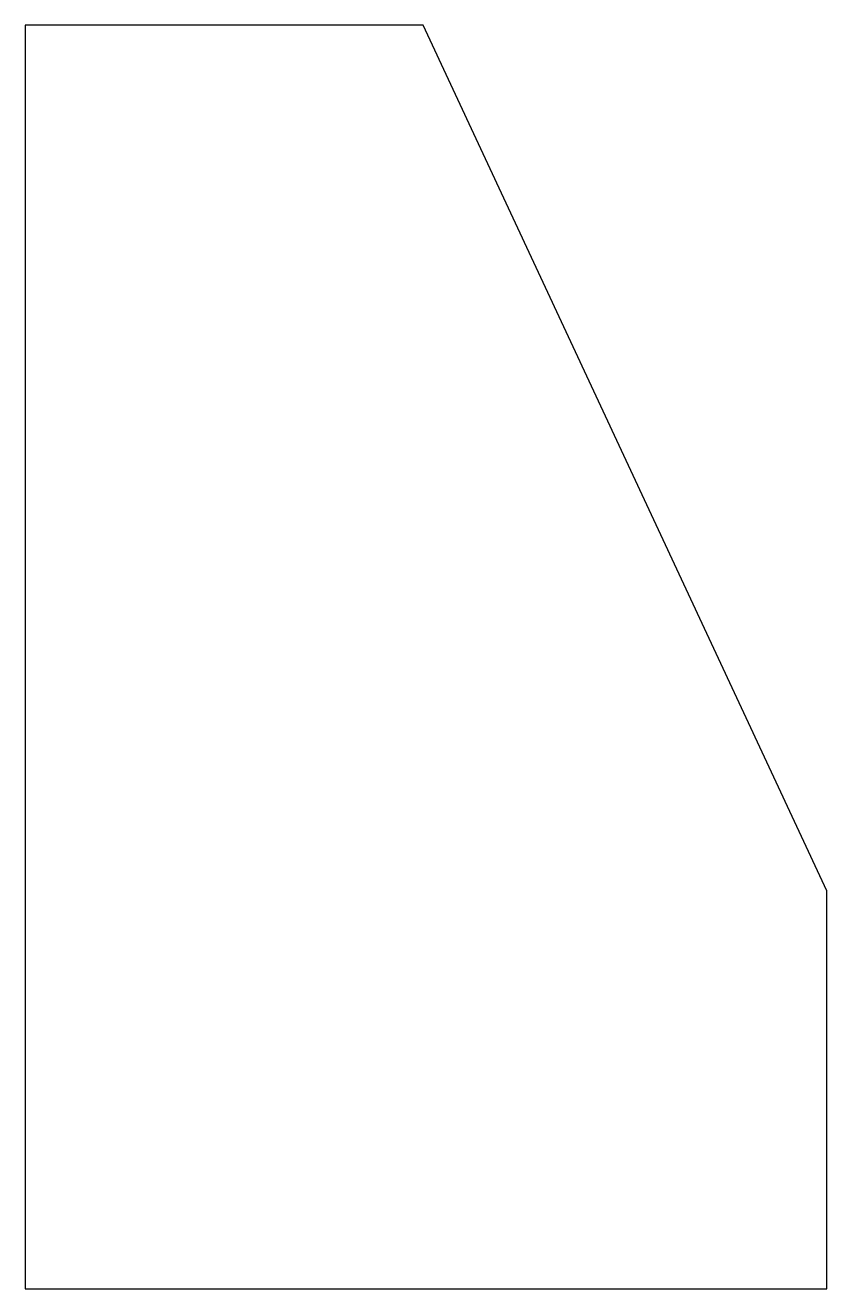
# Model space of a CAD drawing. Header units: millimetres. Extents: x -100 to 101, y -318 to 0.
import ezdxf

# ---------------------------------------------------------------- set-up
doc = ezdxf.new("R2010")
doc.units = ezdxf.units.MM
doc.layers.get('0').update_dxf_attribs({"linetype": 'CONTINUOUS'})

msp = doc.modelspace()

# ---------------------------------------------------------------- linework, layer by layer
msp.add_lwpolyline([(-100, -317.51), (101.43, -317.51), (101.43, -217.51), (0, 0), (-100, 0)], close=True)

doc.saveas('drawing.dxf')
